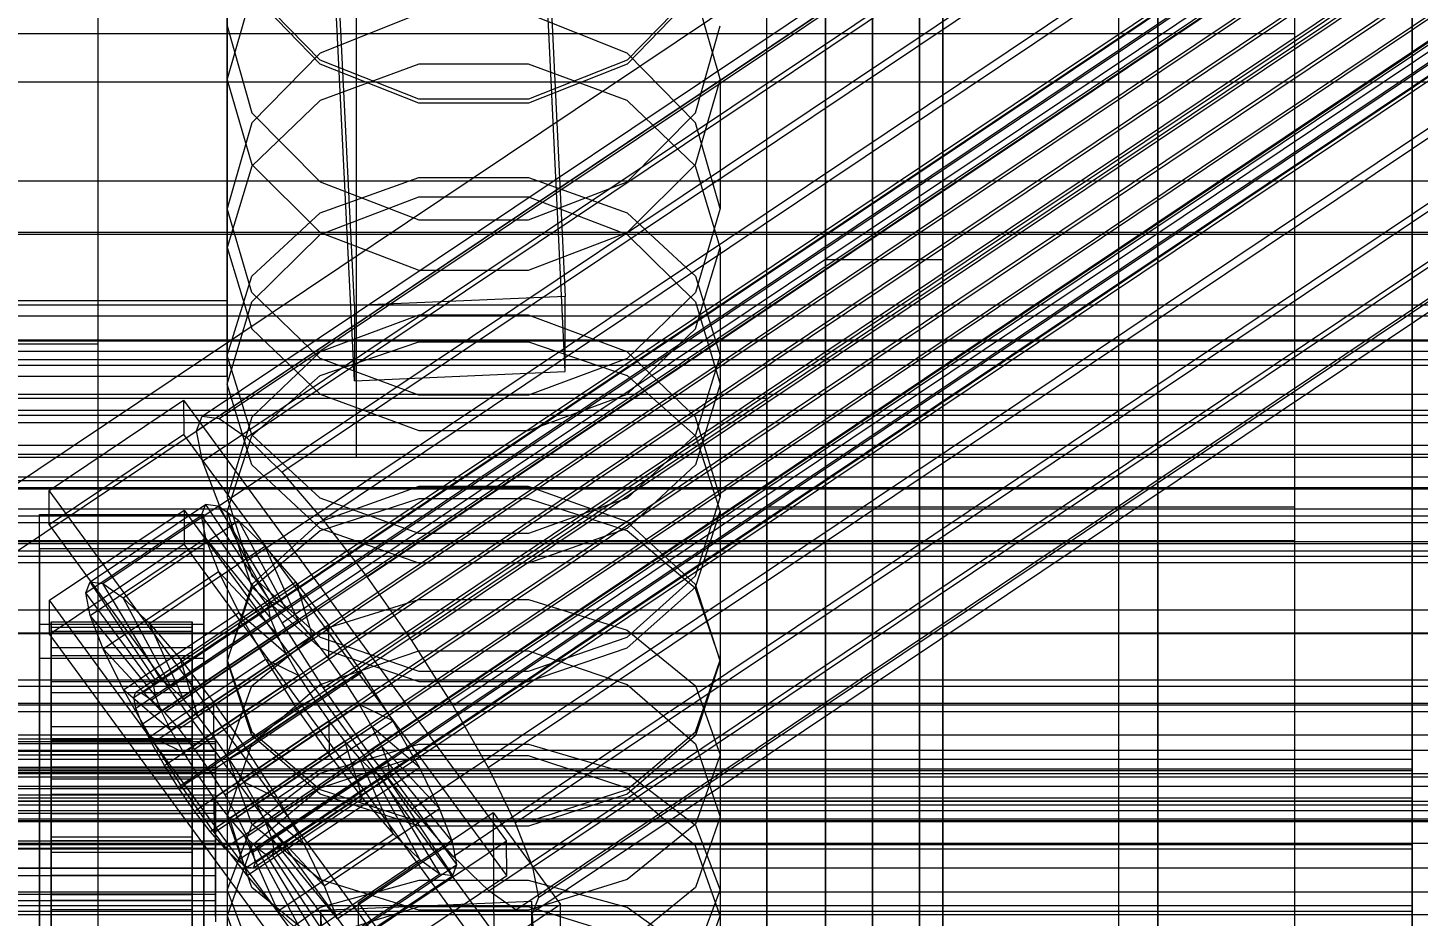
# Model space of a CAD drawing. Header units: millimetres. Extents: x -191664 to 191490, y -197311 to 10263.
# Drawn here: x 132 to 250.5, y -30574.1 to -30498.4 of the extents above; entities that cross this region are included whole.
import ezdxf

# ---------------------------------------------------------------- set-up
doc = ezdxf.new("R2010")
doc.units = ezdxf.units.MM
for name, color, linetype, lineweight in [('COTAS_USUARIO', 1, 'Continuous', 0), ('frontal_briquetadora', 7, 'Continuous', 0), ('frontal_C01', 7, 'Continuous', 0), ('frontal_C02', 7, 'Continuous', 0), ('frontal_C03', 7, 'Continuous', 0), ('frontal_dos-mix', 7, 'Continuous', 0), ('frontal_mezcladora', 7, 'Continuous', 0), ('frontal_secador', 7, 'Continuous', 0), ('frontal_tolva', 7, 'Continuous', 0)]:
    doc.layers.add(name, color=color, linetype=linetype, lineweight=lineweight)
doc.dimstyles.new('PLANTA_100', dxfattribs={"dimtxt": 250, "dimasz": 150, "dimexe": 150, "dimexo": 80, "dimgap": 100, "dimtad": 1, "dimtih": 1, "dimtoh": 1, "dimdec": 1, "dimdsep": 46, "dimcen": 0.09, "dimclrd": 1, "dimclre": 1, "dimclrt": 1, "dimadec": 0, "dimazin": 0, "dimtfac": 1, "dimtdec": 4, "dimtofl": 0, "dimtmove": 0, "dimatfit": 3, "dimfxl": 1, "dimtolj": 1, "dimtzin": 0, "dimarcsym": 0})

# ---------------------------------------------------------------- blocks, each defined once
blk = doc.blocks.new('*D104')
at = {"layer": 'COTAS_USUARIO', "color": 1, "lineweight": -2, "transparency": 16777216}
for p, q in [((1220, -30125), (1220, -29975)), ((100, -30275), (1370, -30275)), ((100, -30730), (1370, -30730)), ((1220, -30880), (1220, -31030))]:
    blk.add_line(p, q, dxfattribs=at)
at = {"layer": 'COTAS_USUARIO', "color": 1, "transparency": 16777216}
for points in [[(1195, -30125), (1245, -30125), (1220, -30275)], [(1195, -30880), (1245, -30880), (1220, -30730)]]:
    blk.add_solid(points, dxfattribs=at)
at = {"layer": 'Defpoints', "color": 0, "transparency": 16777216}
for p in [(20, -30275), (20, -30730), (1220, -30730)]:
    blk.add_point(p, dxfattribs=at)
blk = doc.blocks.new('*D105')
at = {"layer": 'COTAS_USUARIO', "color": 1, "lineweight": -2, "transparency": 16777216}
for p, q in [((1220, -30535), (1220, -30385)), ((100, -30685), (1370, -30685)), ((100, -30730), (1370, -30730)), ((1220, -30880), (1220, -31030))]:
    blk.add_line(p, q, dxfattribs=at)
at = {"layer": 'COTAS_USUARIO', "color": 1, "transparency": 16777216}
for points in [[(1195, -30535), (1245, -30535), (1220, -30685)], [(1195, -30880), (1245, -30880), (1220, -30730)]]:
    blk.add_solid(points, dxfattribs=at)
at = {"layer": 'Defpoints', "color": 0, "transparency": 16777216}
for p in [(20, -30685), (20, -30730), (1220, -30730)]:
    blk.add_point(p, dxfattribs=at)
blk = doc.blocks.new('*D112')
at = {"layer": 'COTAS_USUARIO', "color": 1, "lineweight": -2, "transparency": 16777216}
for p, q in [((1220, -30517.25), (1220, -30367.25)), ((100, -30667.25), (1370, -30667.25)), ((100, -30730), (1370, -30730)), ((1220, -30880), (1220, -31030))]:
    blk.add_line(p, q, dxfattribs=at)
at = {"layer": 'COTAS_USUARIO', "color": 1, "transparency": 16777216}
for points in [[(1195, -30517.25), (1245, -30517.25), (1220, -30667.25)], [(1195, -30880), (1245, -30880), (1220, -30730)]]:
    blk.add_solid(points, dxfattribs=at)
at = {"layer": 'Defpoints', "color": 0, "transparency": 16777216}
for p in [(20, -30667.25), (20, -30730), (1220, -30730)]:
    blk.add_point(p, dxfattribs=at)
blk = doc.blocks.new('*D113')
at = {"layer": 'COTAS_USUARIO', "color": 1, "lineweight": -2, "transparency": 16777216}
for p, q in [((1220, -30517.25), (1220, -30367.25)), ((100, -30667.25), (1370, -30667.25)), ((100, -30730), (1370, -30730)), ((1220, -30880), (1220, -31030))]:
    blk.add_line(p, q, dxfattribs=at)
at = {"layer": 'COTAS_USUARIO', "color": 1, "transparency": 16777216}
for points in [[(1195, -30517.25), (1245, -30517.25), (1220, -30667.25)], [(1195, -30880), (1245, -30880), (1220, -30730)]]:
    blk.add_solid(points, dxfattribs=at)
at = {"layer": 'Defpoints', "color": 0, "transparency": 16777216}
for p in [(20, -30667.25), (20, -30730), (1220, -30730)]:
    blk.add_point(p, dxfattribs=at)
blk = doc.blocks.new('*D119')
at = {"layer": 'COTAS_USUARIO', "color": 1, "lineweight": -2, "transparency": 16777216}
for p, q in [((1200, -29840), (1200, -29690)), ((80, -29990), (1350, -29990)), ((80, -30270), (1350, -30270)), ((1200, -30420), (1200, -30570))]:
    blk.add_line(p, q, dxfattribs=at)
at = {"layer": 'COTAS_USUARIO', "color": 1, "transparency": 16777216}
for points in [[(1175, -29840), (1225, -29840), (1200, -29990)], [(1175, -30420), (1225, -30420), (1200, -30270)]]:
    blk.add_solid(points, dxfattribs=at)
at = {"layer": 'Defpoints', "color": 0, "transparency": 16777216}
for p in [(0, -29990), (0, -30270), (1200, -30270)]:
    blk.add_point(p, dxfattribs=at)
blk = doc.blocks.new('*D120')
at = {"layer": 'COTAS_USUARIO', "color": 1, "lineweight": -2, "transparency": 16777216}
for p, q in [((1200, -30120), (1200, -29970)), ((80, -30270), (1350, -30270)), ((80, -30550), (1350, -30550)), ((1200, -30700), (1200, -30850))]:
    blk.add_line(p, q, dxfattribs=at)
at = {"layer": 'COTAS_USUARIO', "color": 1, "transparency": 16777216}
for points in [[(1175, -30120), (1225, -30120), (1200, -30270)], [(1175, -30700), (1225, -30700), (1200, -30550)]]:
    blk.add_solid(points, dxfattribs=at)
at = {"layer": 'Defpoints', "color": 0, "transparency": 16777216}
for p in [(0, -30270), (0, -30550), (1200, -30550)]:
    blk.add_point(p, dxfattribs=at)

msp = doc.modelspace()

# ---------------------------------------------------------------- linework, layer by layer
at = {"layer": 'frontal_briquetadora', "color": 9, "true_color": 0xb9c3c2}
for p, q in [((210, -30680), (210, -29820)), ((210, -30680), (210, -30260)), ((210, -30680), (210, -30305)), ((210, -30471), (210, -30680)), ((200, -30498.8), (200, -30481.43)), ((200, -30481.96), (200, -30498.57)), ((200, -30482.49), (200, -30499.08)), ((200, -30499.59), (200, -30483.01)), ((200, -30485.85), (200, -30502.88)), ((200, -30489.99), (200, -30507.21)), ((200, -30510.98), (200, -30493.61)), ((149, -30502.83), (151.08, -30495.6)), ((156.91, -30501.17), (151.08, -30495.16)), ((156.91, -30501.49), (151.08, -30495.48)), ((188.92, -30495.16), (183.09, -30501.17)), ((188.92, -30495.48), (183.09, -30501.49)), ((188.92, -30495.6), (191, -30502.83)), ((210, -30496), (210, -30680)), ((149, -30498.23), (151.08, -30505.66)), ((165.33, -30497.22), (156.91, -30500.55)), ((183.09, -30500.55), (174.67, -30497.22)), ((188.92, -30505.66), (191, -30498.23)), ((200, -30498.03), (200, -30515.06)), ((200, -30498.57), (200, -30514.61)), ((200, -30513.86), (200, -30498.8)), ((200, -30499.08), (200, -30515.1)), ((156.91, -30500.55), (151.08, -30506.49)), ((188.92, -30506.49), (183.09, -30500.55)), ((200, -30515.59), (200, -30499.59)), ((165.33, -30504.47), (156.91, -30501.17)), ((165.33, -30504.82), (156.91, -30501.49)), ((165.33, -30501.51), (156.91, -30504.6)), ((174.67, -30501.51), (165.33, -30501.51)), ((183.09, -30501.17), (174.67, -30504.47)), ((183.09, -30501.49), (174.67, -30504.82)), ((183.09, -30504.6), (174.67, -30501.51)), ((149, -30502.83), (149, -30513.79)), ((149, -30502.83), (151.08, -30510.06)), ((188.92, -30510.06), (191, -30502.83)), ((191, -30502.83), (191, -30513.79)), ((200, -30502.88), (200, -30516.98)), ((156.91, -30504.6), (151.08, -30510.18)), ((174.67, -30504.47), (165.33, -30504.47)), ((174.67, -30504.82), (165.33, -30504.82)), ((188.92, -30510.18), (183.09, -30504.6)), ((151.08, -30506.49), (149, -30513.79)), ((151.08, -30505.66), (156.91, -30511.53)), ((183.09, -30511.53), (188.92, -30505.66)), ((191, -30513.79), (188.92, -30506.49)), ((200, -30507.21), (200, -30521.81)), ((151.08, -30510.18), (149, -30517.12)), ((151.08, -30510.06), (156.91, -30515.85)), ((183.09, -30515.85), (188.92, -30510.06)), ((191, -30517.12), (188.92, -30510.18)), ((156.91, -30514.17), (165.33, -30511.16)), ((165.33, -30511.16), (174.67, -30511.16)), ((174.67, -30511.16), (183.09, -30514.17)), ((200, -30526.04), (200, -30510.98)), ((156.91, -30511.53), (165.33, -30514.76)), ((174.67, -30514.76), (183.09, -30511.53)), ((156.91, -30516.03), (165.33, -30512.81)), ((165.33, -30512.81), (174.67, -30512.81)), ((174.67, -30512.81), (183.09, -30516.03)), ((151.08, -30520.95), (149, -30513.79)), ((151.08, -30519.58), (156.91, -30514.17)), ((165.33, -30514.76), (174.67, -30514.76)), ((183.09, -30514.17), (188.92, -30519.58)), ((191, -30513.79), (188.92, -30520.95)), ((200, -30524.32), (200, -30513.86)), ((200, -30514.61), (200, -30530.03)), ((151.08, -30521.75), (156.91, -30516.03)), ((156.91, -30515.85), (165.33, -30519.07)), ((174.67, -30519.07), (183.09, -30515.85)), ((183.09, -30516.03), (188.92, -30521.75)), ((200, -30515.06), (200, -30529.17)), ((200, -30515.1), (200, -30530.5)), ((200, -30530.97), (200, -30515.59)), ((149, -30517.12), (149, -30528.77)), ((149, -30517.12), (151.08, -30524.07)), ((188.92, -30524.07), (191, -30517.12)), ((191, -30517.12), (191, -30528.77)), ((200, -30516.98), (200, -30526.01)), ((149, -30526.33), (151.08, -30519.58)), ((165.33, -30519.07), (174.67, -30519.07)), ((188.92, -30519.58), (191, -30526.33)), ((149, -30528.77), (151.08, -30521.75)), ((156.91, -30526.6), (151.08, -30520.95)), ((188.92, -30520.95), (183.09, -30526.6)), ((188.92, -30521.75), (191, -30528.77)), ((200, -30521.81), (200, -30531.57)), ((165.33, -30522.89), (156.91, -30526.02)), ((174.67, -30522.89), (165.33, -30522.89)), ((183.09, -30526.02), (174.67, -30522.89)), ((151.08, -30524.07), (156.91, -30529.64)), ((183.09, -30529.64), (188.92, -30524.07)), ((200, -30528.59), (200, -30524.32)), ((156.91, -30528.03), (165.33, -30525.16)), ((165.33, -30525.16), (174.67, -30525.16)), ((174.67, -30525.16), (183.09, -30528.03)), ((149, -30526.33), (149, -30538.42)), ((151.08, -30533.08), (149, -30526.33)), ((156.91, -30526.02), (151.08, -30531.6)), ((165.33, -30529.7), (156.91, -30526.6)), ((183.09, -30526.6), (174.67, -30529.7)), ((188.92, -30531.6), (183.09, -30526.02)), ((191, -30526.33), (188.92, -30533.08)), ((191, -30526.33), (191, -30538.42)), ((200, -30526.01), (200, -30528.59)), ((200, -30536.5), (200, -30526.04)), ((151.08, -30535.65), (149, -30528.77)), ((151.08, -30533.19), (156.91, -30528.03)), ((183.09, -30528.03), (188.92, -30533.19)), ((191, -30528.77), (188.92, -30535.65)), ((195, -30530), (-195, -30530)), ((156.91, -30529.64), (165.33, -30532.73)), ((174.67, -30529.7), (165.33, -30529.7)), ((174.67, -30532.73), (183.09, -30529.64)), ((195, -30580), (195, -30530)), ((195, -30530), (195, -30537)), ((200, -30529.17), (200, -30538.19)), ((200, -30530.03), (200, -30544.8)), ((200, -30530.5), (200, -30545.25)), ((200, -30545.7), (200, -30530.97)), ((151.08, -30531.6), (149, -30538.42)), ((191, -30538.42), (188.92, -30531.6)), ((200, -30531.57), (200, -30534.99)), ((149, -30539.63), (151.08, -30533.19)), ((156.91, -30538.5), (151.08, -30533.08)), ((165.33, -30532.73), (174.67, -30532.73)), ((188.92, -30533.08), (183.09, -30538.5)), ((188.92, -30533.19), (191, -30539.63)), ((156.91, -30541.07), (151.08, -30535.65)), ((188.92, -30535.65), (183.09, -30541.07)), ((195, -30537), (-195, -30537)), ((195, -30537), (195, -30587)), ((200, -30540.77), (200, -30536.5)), ((149, -30538.42), (151.08, -30545.1)), ((165.33, -30537.51), (156.91, -30540.51)), ((165.33, -30541.5), (156.91, -30538.5)), ((165.33, -30538.55), (156.91, -30541.27)), ((174.67, -30537.51), (165.33, -30537.51)), ((174.67, -30538.55), (165.33, -30538.55)), ((183.09, -30540.51), (174.67, -30537.51)), ((183.09, -30538.5), (174.67, -30541.5)), ((183.09, -30541.27), (174.67, -30538.55)), ((188.92, -30545.1), (191, -30538.42)), ((200, -30538.19), (200, -30540.77)), ((149, -30539.63), (149, -30552.36)), ((149, -30539.63), (151.08, -30546.08)), ((188.92, -30546.08), (191, -30539.63)), ((191, -30539.63), (191, -30552.36)), ((156.91, -30540.51), (151.08, -30545.84)), ((188.92, -30545.84), (183.09, -30540.51)), ((156.91, -30541.27), (151.08, -30546.18)), ((165.33, -30544.03), (156.91, -30541.07)), ((174.67, -30541.5), (165.33, -30541.5)), ((183.09, -30541.07), (174.67, -30544.03)), ((188.92, -30546.18), (183.09, -30541.27)), ((174.67, -30544.03), (165.33, -30544.03)), ((151.08, -30545.1), (156.91, -30550.35)), ((183.09, -30550.35), (188.92, -30545.1)), ((200, -30544.8), (200, -30558.87)), ((200, -30545.25), (200, -30559.3)), ((200, -30559.73), (200, -30545.7)), ((151.08, -30545.84), (149, -30552.36)), ((151.08, -30546.18), (149, -30552.3)), ((151.08, -30546.08), (156.91, -30551.24)), ((183.09, -30551.24), (188.92, -30546.08)), ((191, -30552.36), (188.92, -30545.84)), ((191, -30552.3), (188.92, -30546.18)), ((156.91, -30549.75), (165.33, -30547.13)), ((165.33, -30547.13), (174.67, -30547.13)), ((174.67, -30547.13), (183.09, -30549.75)), ((151.08, -30554.48), (156.91, -30549.75)), ((156.91, -30550.35), (165.33, -30553.23)), ((174.67, -30553.23), (183.09, -30550.35)), ((183.09, -30549.75), (188.92, -30554.48)), ((156.91, -30551.24), (165.33, -30554.11)), ((156.91, -30554.36), (165.33, -30551.49)), ((165.33, -30551.49), (174.67, -30551.49)), ((174.67, -30554.11), (183.09, -30551.24)), ((174.67, -30551.49), (183.09, -30554.36)), ((149, -30552.3), (149, -30565.64)), ((149, -30552.3), (151.08, -30558.42)), ((151.08, -30558.73), (149, -30552.36)), ((188.92, -30558.42), (191, -30552.3)), ((191, -30552.36), (188.92, -30558.73)), ((191, -30552.3), (191, -30565.64)), ((165.33, -30553.23), (174.67, -30553.23)), ((149, -30560.38), (151.08, -30554.48)), ((151.08, -30559.44), (156.91, -30554.36)), ((165.33, -30554.11), (174.67, -30554.11)), ((183.09, -30554.36), (188.92, -30559.44)), ((188.92, -30554.48), (191, -30560.38)), ((151.08, -30558.42), (156.91, -30563.33)), ((156.91, -30563.73), (151.08, -30558.73)), ((183.09, -30563.33), (188.92, -30558.42)), ((188.92, -30558.73), (183.09, -30563.73)), ((149, -30565.64), (151.08, -30559.44)), ((156.91, -30561.92), (165.33, -30559.45)), ((165.33, -30559.45), (174.67, -30559.45)), ((174.67, -30559.45), (183.09, -30561.92)), ((188.92, -30559.44), (191, -30565.64)), ((200, -30558.87), (200, -30572.22)), ((200, -30559.3), (200, -30572.62)), ((200, -30573.03), (200, -30559.73)), ((149, -30560.38), (149, -30574.1)), ((151.08, -30566.27), (149, -30560.38)), ((165.33, -30560.45), (156.91, -30563.22)), ((174.67, -30560.45), (165.33, -30560.45)), ((183.09, -30563.22), (174.67, -30560.45)), ((191, -30560.38), (188.92, -30566.27)), ((191, -30560.38), (191, -30574.1)), ((151.08, -30566.37), (156.91, -30561.92)), ((183.09, -30561.92), (188.92, -30566.37)), ((156.91, -30563.22), (151.08, -30568.13)), ((156.91, -30563.33), (165.33, -30566.05)), ((174.67, -30566.05), (183.09, -30563.33)), ((188.92, -30568.13), (183.09, -30563.22)), ((165.33, -30566.46), (156.91, -30563.73)), ((183.09, -30563.73), (174.67, -30566.46)), ((151.08, -30571.68), (149, -30565.64)), ((191, -30565.64), (188.92, -30571.68)), ((149, -30571.91), (151.08, -30566.37)), ((156.91, -30571), (151.08, -30566.27)), ((165.33, -30566.05), (174.67, -30566.05)), ((174.67, -30566.46), (165.33, -30566.46)), ((188.92, -30566.27), (183.09, -30571)), ((188.92, -30566.37), (191, -30571.91)), ((151.08, -30568.13), (149, -30574.1)), ((191, -30574.1), (188.92, -30568.13)), ((156.91, -30576.41), (151.08, -30571.68)), ((165.33, -30573.62), (156.91, -30571)), ((165.33, -30571.08), (156.91, -30573.39)), ((174.67, -30571.08), (165.33, -30571.08)), ((183.09, -30571), (174.67, -30573.62)), ((183.09, -30573.39), (174.67, -30571.08)), ((188.92, -30571.68), (183.09, -30576.41)), ((149, -30571.91), (149, -30586.19)), ((149, -30571.91), (151.08, -30577.46)), ((188.92, -30577.46), (191, -30571.91)), ((191, -30571.91), (191, -30586.19)), ((200, -30572.22), (200, -30584.8)), ((200, -30572.62), (200, -30585.18)), ((149, -30574.1), (151.08, -30579.92)), ((156.91, -30573.39), (151.08, -30577.55)), ((165.33, -30573.31), (156.91, -30575.93)), ((174.67, -30573.31), (165.33, -30573.31)), ((174.67, -30573.62), (165.33, -30573.62)), ((183.09, -30575.93), (174.67, -30573.31)), ((188.92, -30577.55), (183.09, -30573.39)), ((188.92, -30579.92), (191, -30574.1)), ((200, -30585.56), (200, -30573.03))]:
    msp.add_line(p, q, dxfattribs=at)
at = {"layer": 'frontal_briquetadora', "color": 8, "true_color": 0x728089}
for p, q in [((200, -30698), (200, -30454.15)), ((204, -30454.15), (204, -30698)), ((204, -30719.29), (204, -30492.29))]:
    msp.add_line(p, q, dxfattribs=at)
at = {"layer": 'frontal_briquetadora', "color": 254, "true_color": 0xd5dbd6}
for p, q in [((200, -30722), (200, -30478.15)), ((200, -30483.29), (200, -30727.14))]:
    msp.add_line(p, q, dxfattribs=at)
at = {"layer": 'frontal_briquetadora', "color": 250, "true_color": 0x30373b}
for p, q in [((200, -30715.65), (200, -30483.29)), ((200, -30489.72), (200, -30722.08))]:
    msp.add_line(p, q, dxfattribs=at)
at = {"layer": 'frontal_briquetadora', "color": 8, "true_color": 0x6d7b83}
for p, q in [((200, -30518.15), (200, -30488.15)), ((208, -30518.15), (208, -30488.15)), ((210, -30518.15), (210, -30488.15)), ((200, -30518.15), (208, -30518.15)), ((208, -30518.15), (210, -30518.15))]:
    msp.add_line(p, q, dxfattribs=at)
at = {"layer": 'frontal_briquetadora', "color": 252, "true_color": 0x77858c}
for p, q in [((200, -30716.72), (200, -30489.72)), ((200, -30492.29), (200, -30719.29))]:
    msp.add_line(p, q, dxfattribs=at)
at = {"layer": 'frontal_briquetadora', "color": 8, "true_color": 0x64747c}
for p, q in [((200, -30492.29), (200, -30713.16)), ((208, -30713.16), (208, -30492.29)), ((200, -30718.3), (200, -30497.43)), ((208, -30497.43), (208, -30718.3))]:
    msp.add_line(p, q, dxfattribs=at)
at = {"layer": 'frontal_C01', "color": 251, "true_color": 0x586d65}
for p, q in [((250, -31735.76), (250, -28680.37)), ((250, -28685.1), (250, -31740.5))]:
    msp.add_line(p, q, dxfattribs=at)
at = {"layer": 'frontal_C01', "color": 139, "true_color": 0x345e4e}
for p, q in [((228.3, -30675.19), (228.3, -30363.01)), ((228.3, -30368.7), (228.3, -30680.88))]:
    msp.add_line(p, q, dxfattribs=at)
at = {"layer": 'frontal_C01', "color": 139, "true_color": 0x354b57}
for p, q in [((174.94, -30462.47), (177.81, -30521.29)), ((159.83, -30522.08), (156.96, -30463.26)), ((159.83, -30528.48), (156.96, -30469.66)), ((177.81, -30527.7), (174.94, -30468.88)), ((149, -30476.59), (149, -30521.68)), ((149, -30528.09), (149, -30482.99)), ((-425, -30515.81), (425, -30515.81)), ((149, -30521.68), (131, -30521.68)), ((149, -30528.09), (149, -30521.68)), ((177.81, -30521.29), (159.83, -30522.08)), ((177.81, -30527.7), (177.81, -30521.29)), ((159.83, -30522.08), (159.83, -30528.48)), ((425, -30527.17), (-425, -30527.17)), ((159.83, -30528.48), (177.81, -30527.7)), ((131, -30528.09), (149, -30528.09)), ((425, -30532.07), (-425, -30532.07)), ((-425, -30543.44), (425, -30543.44)), ((-450, -30566.05), (450, -30566.05))]:
    msp.add_line(p, q, dxfattribs=at)
at = {"layer": 'frontal_C02', "color": 251, "true_color": 0x586d65}
for p, q in [((250, -31767.54), (250, -28976.99)), ((250, -28981.77), (250, -31772.31))]:
    msp.add_line(p, q, dxfattribs=at)
at = {"layer": 'frontal_C02', "color": 252, "true_color": 0x83939a}
for p, q in [((146.87, -30531.51), (331.18, -30408.03)), ((148.32, -30531.71), (332.63, -30408.22)), ((146.38, -30532.75), (330.69, -30409.27)), ((150.63, -30533.33), (334.94, -30409.85)), ((146.89, -30535.35), (331.2, -30411.87)), ((153.64, -30536.27), (337.95, -30412.79)), ((148.35, -30539.13), (332.66, -30415.65)), ((157.15, -30540.33), (341.46, -30416.84)), ((150.67, -30543.83), (334.98, -30420.35)), ((345.23, -30421.74), (160.92, -30545.22)), ((153.69, -30549.13), (338, -30425.65)), ((164.69, -30550.63), (349, -30427.14)), ((157.21, -30554.67), (341.52, -30431.19)), ((168.21, -30556.17), (352.52, -30432.68)), ((160.98, -30560.07), (345.29, -30436.59)), ((171.23, -30561.46), (355.54, -30437.98)), ((164.75, -30564.97), (349.06, -30441.48)), ((173.55, -30566.16), (357.86, -30442.68)), ((168.26, -30569.02), (352.57, -30445.54)), ((175.02, -30569.94), (359.33, -30446.46)), ((171.28, -30571.96), (355.58, -30448.48)), ((175.52, -30572.54), (359.83, -30449.06)), ((173.58, -30573.59), (357.89, -30450.1)), ((175.03, -30573.78), (359.34, -30450.3)), ((146.38, -30532.75), (146.87, -30531.51)), ((146.87, -30531.51), (148.32, -30531.71)), ((148.32, -30531.71), (150.63, -30533.33)), ((146.89, -30535.35), (146.38, -30532.75)), ((150.63, -30533.33), (153.64, -30536.27)), ((148.35, -30539.13), (146.89, -30535.35)), ((153.64, -30536.27), (157.15, -30540.33)), ((150.67, -30543.83), (148.35, -30539.13)), ((157.15, -30540.33), (160.92, -30545.22)), ((153.69, -30549.13), (150.67, -30543.83)), ((160.92, -30545.22), (164.69, -30550.63)), ((157.21, -30554.67), (153.69, -30549.13)), ((164.69, -30550.63), (168.21, -30556.17)), ((160.98, -30560.07), (157.21, -30554.67)), ((168.21, -30556.17), (171.23, -30561.46)), ((164.75, -30564.97), (160.98, -30560.07)), ((171.23, -30561.46), (173.55, -30566.16)), ((168.26, -30569.02), (164.75, -30564.97)), ((173.55, -30566.16), (175.02, -30569.94)), ((171.28, -30571.96), (168.26, -30569.02)), ((175.02, -30569.94), (175.52, -30572.54)), ((173.58, -30573.59), (171.28, -30571.96)), ((175.52, -30572.54), (175.03, -30573.78)), ((175.03, -30573.78), (173.58, -30573.59))]:
    msp.add_line(p, q, dxfattribs=at)
at = {"layer": 'frontal_C02', "color": 9, "true_color": 0xbac6cb}
for p, q in [((141.22, -30555.04), (355.02, -30411.8)), ((141.04, -30555.48), (354.84, -30412.24)), ((141.73, -30555.11), (355.53, -30411.87)), ((142.55, -30555.68), (356.35, -30412.44)), ((141.22, -30556.4), (355.02, -30413.16)), ((143.62, -30556.72), (357.42, -30413.48)), ((141.74, -30557.74), (355.54, -30414.5)), ((144.86, -30558.16), (358.66, -30414.92)), ((142.56, -30559.4), (356.36, -30416.16)), ((360, -30416.65), (146.2, -30559.9)), ((143.64, -30561.28), (357.43, -30418.04)), ((147.53, -30561.81), (361.33, -30418.57)), ((144.88, -30563.24), (358.68, -30420)), ((148.78, -30563.77), (362.58, -30420.53)), ((146.22, -30565.16), (360.02, -30421.92)), ((149.85, -30565.65), (363.65, -30422.41)), ((147.55, -30566.89), (361.35, -30423.65)), ((150.67, -30567.32), (364.47, -30424.07)), ((148.8, -30568.33), (362.6, -30425.09)), ((151.19, -30568.65), (364.99, -30425.41)), ((149.86, -30569.37), (363.66, -30426.13)), ((150.68, -30569.95), (364.48, -30426.7)), ((151.2, -30570.02), (364.99, -30426.77)), ((151.37, -30569.58), (365.17, -30426.33)), ((141.04, -30555.48), (141.22, -30555.04)), ((141.22, -30555.04), (141.73, -30555.11)), ((141.73, -30555.11), (142.55, -30555.68)), ((141.22, -30556.4), (141.04, -30555.48)), ((141.74, -30557.74), (141.22, -30556.4)), ((142.55, -30555.68), (143.62, -30556.72)), ((143.62, -30556.72), (144.86, -30558.16)), ((142.56, -30559.4), (141.74, -30557.74)), ((144.86, -30558.16), (146.2, -30559.9)), ((-148, -30559.01), (148, -30559.01)), ((-148, -30559.24), (148, -30559.24)), ((-148, -30559.4), (148, -30559.4)), ((143.64, -30561.28), (142.56, -30559.4)), ((146.2, -30559.9), (147.53, -30561.81)), ((148, -30559.24), (148, -30559.01)), ((148, -30559.01), (148, -30559.4)), ((148, -30560.06), (148, -30559.24)), ((148, -30559.4), (148, -30560.37)), ((-148, -30560.06), (148, -30560.06)), ((-148, -30560.37), (148, -30560.37)), ((148, -30561.43), (148, -30560.06)), ((148, -30560.37), (148, -30561.87)), ((-148, -30561.43), (148, -30561.43)), ((-148, -30561.87), (148, -30561.87)), ((144.88, -30563.24), (143.64, -30561.28)), ((147.53, -30561.81), (148.78, -30563.77)), ((148, -30563.24), (148, -30561.43)), ((148, -30561.87), (148, -30563.78)), ((-148, -30563.24), (148, -30563.24)), ((146.22, -30565.16), (144.88, -30563.24)), ((148, -30565.38), (148, -30563.24)), ((-148, -30563.78), (148, -30563.78)), ((148, -30563.78), (148, -30565.98)), ((148.78, -30563.77), (149.85, -30565.65)), ((148, -30565.38), (-148, -30565.38)), ((147.55, -30566.89), (146.22, -30565.16)), ((148, -30567.69), (148, -30565.38)), ((149.85, -30565.65), (150.67, -30567.32)), ((-148, -30565.98), (148, -30565.98)), ((148.8, -30568.33), (147.55, -30566.89)), ((148, -30565.98), (148, -30568.32)), ((-148, -30567.69), (148, -30567.69)), ((148, -30570.03), (148, -30567.69)), ((150.67, -30567.32), (151.19, -30568.65)), ((-148, -30568.32), (148, -30568.32)), ((148, -30568.32), (148, -30570.64)), ((149.86, -30569.37), (148.8, -30568.33)), ((150.68, -30569.95), (149.86, -30569.37)), ((151.19, -30568.65), (151.37, -30569.58)), ((-148, -30570.03), (148, -30570.03)), ((148, -30572.23), (148, -30570.03)), ((151.2, -30570.02), (150.68, -30569.95)), ((151.37, -30569.58), (151.2, -30570.02)), ((-148, -30570.64), (148, -30570.64)), ((148, -30570.64), (148, -30572.78)), ((-148, -30572.23), (148, -30572.23)), ((-148, -30572.78), (148, -30572.78)), ((148, -30574.15), (148, -30572.23)), ((148, -30572.78), (148, -30574.59))]:
    msp.add_line(p, q, dxfattribs=at)
at = {"layer": 'frontal_C02', "color": 139, "true_color": 0x345e4e}
for p, q in [((228.3, -30472.12), (130, -30537.97)), ((228.3, -30756.94), (228.3, -30472.12)), ((130, -30543.72), (228.3, -30477.86)), ((228.3, -30477.86), (228.3, -30762.68))]:
    msp.add_line(p, q, dxfattribs=at)
at = {"layer": 'frontal_C02', "color": 139, "true_color": 0x354b57}
for p, q in [((133.81, -30537.83), (145.28, -30530.14)), ((145.28, -30530.14), (145.29, -30533.07)), ((145.28, -30530.14), (172.81, -30567.74)), ((145.29, -30533.07), (133.82, -30540.75)), ((172.82, -30570.66), (145.29, -30533.07)), ((133.82, -30540.75), (133.81, -30537.83)), ((161.34, -30575.42), (133.81, -30537.83)), ((133.85, -30547.18), (145.32, -30539.5)), ((145.32, -30539.5), (145.33, -30542.42)), ((145.32, -30539.5), (172.85, -30577.09)), ((133, -30542.8), (133, -30539.87)), ((133, -30539.87), (147, -30539.87)), ((133, -30585.78), (133, -30539.87)), ((133.82, -30540.75), (161.35, -30578.34)), ((147, -30539.87), (147, -30542.8)), ((147, -30539.87), (147, -30585.78)), ((147, -30542.8), (133, -30542.8)), ((133, -30542.8), (133, -30588.7)), ((145.33, -30542.42), (133.86, -30550.1)), ((172.86, -30580.01), (145.33, -30542.42)), ((147, -30588.7), (147, -30542.8)), ((133.86, -30550.1), (133.85, -30547.18)), ((161.38, -30584.77), (133.85, -30547.18)), ((133, -30552.15), (133, -30549.23)), ((133, -30549.23), (147, -30549.23)), ((133, -30595.13), (133, -30549.23)), ((147, -30549.23), (147, -30552.15)), ((147, -30549.23), (147, -30595.13)), ((133.86, -30550.1), (161.39, -30587.69)), ((147, -30552.15), (133, -30552.15)), ((133, -30552.15), (133, -30598.05)), ((147, -30598.05), (147, -30552.15)), ((160.19, -30572.98), (171.66, -30565.29)), ((171.66, -30565.29), (171.72, -30579.32)), ((171.66, -30565.29), (177.39, -30573.12)), ((172.81, -30567.74), (161.34, -30575.42)), ((172.82, -30570.66), (172.81, -30567.74)), ((161.35, -30578.34), (172.82, -30570.66)), ((156.96, -30573.62), (174.94, -30572.83)), ((160.25, -30587.01), (160.19, -30572.98)), ((165.93, -30580.81), (160.19, -30572.98)), ((174.94, -30572.83), (174.94, -30578.68)), ((174.94, -30572.83), (177.81, -30632.21)), ((156.96, -30579.47), (156.96, -30573.62)), ((159.83, -30633), (156.96, -30573.62)), ((177.39, -30573.12), (165.93, -30580.81)), ((177.45, -30587.15), (177.39, -30573.12))]:
    msp.add_line(p, q, dxfattribs=at)
at = {"layer": 'frontal_C02', "color": 155, "true_color": 0x617580}
for p, q in [((137.31, -30545.62), (147.14, -30539.03)), ((138.4, -30545.77), (148.23, -30539.18)), ((147.14, -30539.03), (146.78, -30539.96)), ((148.23, -30539.18), (147.14, -30539.03)), ((147.14, -30539.03), (152.69, -30547.35)), ((149.95, -30540.39), (148.23, -30539.18)), ((148.23, -30539.18), (153.2, -30547.42)), ((136.95, -30546.55), (146.78, -30539.96)), ((140.12, -30546.98), (149.95, -30540.39)), ((146.78, -30539.96), (152.51, -30547.79)), ((146.78, -30539.96), (147.15, -30541.91)), ((152.21, -30542.59), (149.95, -30540.39)), ((149.95, -30540.39), (154.02, -30548)), ((137.32, -30548.49), (147.15, -30541.91)), ((147.15, -30541.91), (152.69, -30548.72)), ((147.15, -30541.91), (148.25, -30544.73)), ((142.38, -30549.18), (152.21, -30542.59)), ((154.83, -30545.63), (152.21, -30542.59)), ((152.21, -30542.59), (155.08, -30549.04)), ((136.95, -30546.55), (137.31, -30545.62)), ((142.86, -30553.94), (137.31, -30545.62)), ((137.31, -30545.62), (138.4, -30545.77)), ((138.42, -30551.32), (148.25, -30544.73)), ((145, -30552.21), (154.83, -30545.63)), ((148.25, -30544.73), (153.21, -30550.05)), ((148.25, -30544.73), (149.99, -30548.25)), ((157.65, -30549.29), (154.83, -30545.63)), ((154.83, -30545.63), (156.33, -30550.48)), ((142.68, -30554.38), (136.95, -30546.55)), ((137.32, -30548.49), (136.95, -30546.55)), ((143.37, -30554.01), (138.4, -30545.77)), ((138.4, -30545.77), (140.12, -30546.98)), ((144.19, -30554.58), (140.12, -30546.98)), ((140.12, -30546.98), (142.38, -30549.18)), ((152.51, -30547.79), (142.68, -30554.38)), ((152.69, -30547.35), (142.86, -30553.94)), ((153.2, -30547.42), (143.37, -30554.01)), ((154.02, -30548), (144.19, -30554.58)), ((152.51, -30547.79), (152.69, -30547.35)), ((152.69, -30548.72), (152.51, -30547.79)), ((152.69, -30547.35), (153.2, -30547.42)), ((153.2, -30547.42), (154.02, -30548)), ((154.02, -30548), (155.08, -30549.04)), ((134, -30559.01), (134, -30549.02)), ((134, -30549.02), (134, -30549.49)), ((134, -30549.02), (146, -30549.02)), ((134, -30549.84), (134, -30549.02)), ((142.86, -30555.3), (137.32, -30548.49)), ((138.42, -30551.32), (137.32, -30548.49)), ((140.16, -30554.83), (149.99, -30548.25)), ((145.26, -30555.63), (142.38, -30549.18)), ((142.38, -30549.18), (145, -30552.21)), ((152.69, -30548.72), (142.86, -30555.3)), ((155.08, -30549.04), (145.26, -30555.63)), ((146, -30549.49), (146, -30549.02)), ((146, -30549.02), (146, -30559.01)), ((146, -30549.02), (146, -30549.84)), ((157.65, -30549.29), (147.82, -30555.88)), ((149.99, -30548.25), (154.03, -30551.72)), ((149.99, -30548.25), (152.25, -30552.21)), ((153.21, -30550.05), (152.69, -30548.72)), ((155.08, -30549.04), (156.33, -30550.48)), ((157.66, -30552.21), (157.65, -30549.29)), ((160.47, -30553.33), (157.65, -30549.29)), ((134, -30559.24), (134, -30549.49)), ((134, -30549.49), (134, -30551.23)), ((134, -30549.49), (146, -30549.49)), ((134, -30559.4), (134, -30549.84)), ((134, -30549.84), (146, -30549.84)), ((134, -30551.89), (134, -30549.84)), ((153.21, -30550.05), (143.38, -30556.64)), ((146, -30551.23), (146, -30549.49)), ((146, -30549.49), (146, -30559.24)), ((146, -30549.84), (146, -30559.4)), ((146, -30549.84), (146, -30551.89)), ((156.33, -30550.48), (146.5, -30557.06)), ((154.03, -30551.72), (153.21, -30550.05)), ((156.33, -30550.48), (157.66, -30552.21)), ((134, -30560.06), (134, -30551.23)), ((134, -30551.23), (134, -30554.11)), ((134, -30551.23), (146, -30551.23)), ((143.38, -30556.64), (138.42, -30551.32)), ((140.16, -30554.83), (138.42, -30551.32)), ((146, -30554.11), (146, -30551.23)), ((146, -30551.23), (146, -30560.06)), ((134, -30560.37), (134, -30551.89)), ((134, -30551.89), (146, -30551.89)), ((134, -30555.05), (134, -30551.89)), ((142.42, -30558.8), (152.25, -30552.21)), ((154.03, -30551.72), (144.2, -30558.3)), ((146.5, -30557.06), (145, -30552.21)), ((145, -30552.21), (147.82, -30555.88)), ((146, -30551.89), (146, -30560.37)), ((146, -30551.89), (146, -30555.05)), ((147.83, -30558.8), (157.66, -30552.21)), ((152.25, -30552.21), (155.1, -30553.6)), ((152.25, -30552.21), (154.88, -30556.36)), ((155.1, -30553.6), (154.03, -30551.72)), ((157.66, -30552.21), (159, -30554.13)), ((142.86, -30553.94), (142.68, -30554.38)), ((143.37, -30554.01), (142.86, -30553.94)), ((144.19, -30554.58), (143.37, -30554.01)), ((155.1, -30553.6), (145.27, -30560.18)), ((150.64, -30559.92), (160.47, -30553.33)), ((156.35, -30555.56), (155.1, -30553.6)), ((160.47, -30553.33), (159, -30554.13)), ((163.1, -30557.47), (160.47, -30553.33)), ((134, -30561.43), (134, -30554.11)), ((134, -30554.11), (134, -30557.94)), ((134, -30554.11), (146, -30554.11)), ((134, -30561.87), (134, -30555.05)), ((134, -30555.05), (146, -30555.05)), ((134, -30559.08), (134, -30555.05)), ((144.2, -30558.3), (140.16, -30554.83)), ((142.42, -30558.8), (140.16, -30554.83)), ((142.68, -30554.38), (142.86, -30555.3)), ((145.26, -30555.63), (144.19, -30554.58)), ((146, -30557.94), (146, -30554.11)), ((146, -30554.11), (146, -30561.43)), ((146, -30555.05), (146, -30561.87)), ((146, -30555.05), (146, -30559.08)), ((159, -30554.13), (149.17, -30560.71)), ((159, -30554.13), (160.25, -30556.09)), ((142.86, -30555.3), (143.38, -30556.64)), ((145.05, -30562.94), (154.88, -30556.36)), ((146.5, -30557.06), (145.26, -30555.63)), ((156.35, -30555.56), (146.52, -30562.15)), ((147.82, -30555.88), (147.83, -30558.8)), ((147.82, -30555.88), (150.64, -30559.92)), ((160.25, -30556.09), (150.42, -30562.68)), ((154.88, -30556.36), (156.35, -30555.56)), ((154.88, -30556.36), (157.7, -30560.4)), ((157.69, -30557.47), (156.35, -30555.56)), ((163.1, -30557.47), (160.25, -30556.09)), ((160.25, -30556.09), (161.32, -30557.97)), ((143.38, -30556.64), (144.2, -30558.3)), ((147.83, -30558.8), (146.5, -30557.06)), ((157.69, -30557.47), (147.86, -30564.06)), ((153.27, -30564.06), (163.1, -30557.47)), ((157.7, -30560.4), (157.69, -30557.47)), ((159.02, -30559.21), (157.69, -30557.47)), ((165.37, -30561.44), (163.1, -30557.47)), ((134, -30563.24), (134, -30557.94)), ((134, -30557.94), (134, -30562.45)), ((134, -30557.94), (146, -30557.94)), ((144.2, -30558.3), (145.27, -30560.18)), ((146, -30562.45), (146, -30557.94)), ((146, -30557.94), (146, -30563.24)), ((161.32, -30557.97), (151.49, -30564.55)), ((165.37, -30561.44), (161.32, -30557.97)), ((161.32, -30557.97), (162.14, -30559.63)), ((134, -30559.24), (134, -30559.01)), ((146, -30559.01), (134, -30559.01)), ((134, -30559.01), (134, -30559.4)), ((134, -30563.78), (134, -30559.08)), ((134, -30559.08), (146, -30559.08)), ((134, -30563.73), (134, -30559.08)), ((134, -30560.06), (134, -30559.24)), ((146, -30559.24), (134, -30559.24)), ((146, -30559.4), (134, -30559.4)), ((134, -30559.4), (134, -30560.37)), ((145.27, -30560.18), (142.42, -30558.8)), ((145.05, -30562.94), (142.42, -30558.8)), ((146, -30559.01), (146, -30559.24)), ((146, -30559.4), (146, -30559.01)), ((146, -30559.08), (146, -30563.78)), ((146, -30559.08), (146, -30563.73)), ((146, -30559.24), (146, -30560.06)), ((146, -30560.37), (146, -30559.4)), ((149.17, -30560.71), (147.83, -30558.8)), ((149.17, -30560.71), (150.64, -30559.92)), ((159.02, -30559.21), (149.19, -30565.79)), ((150.64, -30559.92), (153.27, -30564.06)), ((162.14, -30559.63), (152.31, -30566.22)), ((160.52, -30564.06), (159.02, -30559.21)), ((160.27, -30560.65), (159.02, -30559.21)), ((167.1, -30564.95), (162.14, -30559.63)), ((162.14, -30559.63), (162.66, -30560.97)), ((134, -30561.43), (134, -30560.06)), ((146, -30560.06), (134, -30560.06)), ((146, -30560.37), (134, -30560.37)), ((134, -30560.37), (134, -30561.87)), ((145.27, -30560.18), (146.52, -30562.15)), ((146, -30560.06), (146, -30561.43)), ((146, -30561.87), (146, -30560.37)), ((147.87, -30566.98), (157.7, -30560.4)), ((150.42, -30562.68), (149.17, -30560.71)), ((160.27, -30560.65), (150.44, -30567.23)), ((162.66, -30560.97), (152.83, -30567.56)), ((157.7, -30560.4), (160.52, -30564.06)), ((163.14, -30567.09), (160.27, -30560.65)), ((161.33, -30561.69), (160.27, -30560.65)), ((168.2, -30567.78), (162.66, -30560.97)), ((162.66, -30560.97), (162.84, -30561.89)), ((134, -30563.24), (134, -30561.43)), ((146, -30561.43), (134, -30561.43)), ((146, -30561.87), (134, -30561.87)), ((134, -30561.87), (134, -30563.78)), ((146.52, -30562.15), (145.05, -30562.94)), ((146, -30561.43), (146, -30563.24)), ((146, -30563.78), (146, -30561.87)), ((146.52, -30562.15), (147.86, -30564.06)), ((161.33, -30561.69), (151.5, -30568.27)), ((162.15, -30562.26), (152.32, -30568.85)), ((162.66, -30562.33), (152.83, -30568.92)), ((162.84, -30561.89), (153.01, -30568.48)), ((155.54, -30568.02), (165.37, -30561.44)), ((165.4, -30569.29), (161.33, -30561.69)), ((162.15, -30562.26), (161.33, -30561.69)), ((167.12, -30570.51), (162.15, -30562.26)), ((162.66, -30562.33), (162.15, -30562.26)), ((162.84, -30561.89), (162.66, -30562.33)), ((168.21, -30570.65), (162.66, -30562.33)), ((168.57, -30569.72), (162.84, -30561.89)), ((167.1, -30564.95), (165.37, -30561.44)), ((134, -30562.45), (134, -30565.38)), ((146, -30562.45), (134, -30562.45)), ((134, -30562.45), (134, -30567.35)), ((134, -30565.38), (134, -30563.24)), ((146, -30563.24), (134, -30563.24)), ((147.87, -30566.98), (145.05, -30562.94)), ((146, -30565.38), (146, -30562.45)), ((146, -30567.35), (146, -30562.45)), ((146, -30563.24), (146, -30565.38)), ((151.49, -30564.55), (150.42, -30562.68)), ((150.42, -30562.68), (153.27, -30564.06)), ((134, -30565.98), (134, -30563.73)), ((134, -30563.73), (146, -30563.73)), ((134, -30568.67), (134, -30563.73)), ((146, -30563.78), (134, -30563.78)), ((134, -30563.78), (134, -30565.98)), ((146, -30563.73), (146, -30565.98)), ((146, -30563.73), (146, -30568.67)), ((146, -30565.98), (146, -30563.78)), ((147.86, -30564.06), (147.87, -30566.98)), ((147.86, -30564.06), (149.19, -30565.79)), ((150.69, -30570.64), (160.52, -30564.06)), ((152.31, -30566.22), (151.49, -30564.55)), ((151.49, -30564.55), (155.54, -30568.02)), ((153.27, -30564.06), (155.54, -30568.02)), ((160.52, -30564.06), (163.14, -30567.09)), ((134, -30565.38), (146, -30565.38)), ((134, -30567.69), (134, -30565.38)), ((146, -30565.38), (146, -30567.69)), ((149.19, -30565.79), (150.69, -30570.64)), ((149.19, -30565.79), (150.44, -30567.23)), ((157.27, -30571.54), (167.1, -30564.95)), ((168.2, -30567.78), (167.1, -30564.95)), ((146, -30565.98), (134, -30565.98)), ((134, -30565.98), (134, -30568.32)), ((146, -30568.32), (146, -30565.98)), ((150.69, -30570.64), (147.87, -30566.98)), ((152.83, -30567.56), (152.31, -30566.22)), ((152.31, -30566.22), (157.27, -30571.54)), ((134, -30567.69), (134, -30567.35)), ((134, -30567.35), (134, -30572.28)), ((134, -30567.35), (146, -30567.35)), ((134, -30570.03), (134, -30567.69)), ((146, -30567.69), (134, -30567.69)), ((146, -30572.28), (146, -30567.35)), ((146, -30567.35), (146, -30567.69)), ((146, -30567.69), (146, -30570.03)), ((150.44, -30567.23), (153.31, -30573.68)), ((150.44, -30567.23), (151.5, -30568.27)), ((153.01, -30568.48), (152.83, -30567.56)), ((152.83, -30567.56), (158.37, -30574.36)), ((153.31, -30573.68), (163.14, -30567.09)), ((155.54, -30568.02), (157.27, -30571.54)), ((158.37, -30574.36), (168.2, -30567.78)), ((163.14, -30567.09), (165.4, -30569.29)), ((168.57, -30569.72), (168.2, -30567.78)), ((134, -30568.32), (134, -30568.67)), ((146, -30568.32), (134, -30568.32)), ((134, -30568.32), (134, -30570.64)), ((134, -30568.67), (146, -30568.67)), ((134, -30573.56), (134, -30568.67)), ((146, -30568.67), (146, -30568.32)), ((146, -30570.64), (146, -30568.32)), ((146, -30568.67), (146, -30573.56)), ((151.5, -30568.27), (155.57, -30575.88)), ((151.5, -30568.27), (152.32, -30568.85)), ((152.32, -30568.85), (157.29, -30577.09)), ((152.32, -30568.85), (152.83, -30568.92)), ((152.83, -30568.92), (153.01, -30568.48)), ((152.83, -30568.92), (158.38, -30577.24)), ((153.01, -30568.48), (158.74, -30576.31)), ((155.57, -30575.88), (165.4, -30569.29)), ((165.4, -30569.29), (167.12, -30570.51)), ((134, -30572.23), (134, -30570.03)), ((134, -30570.03), (134, -30572.28)), ((146, -30570.03), (134, -30570.03)), ((146, -30572.28), (146, -30570.03)), ((146, -30570.03), (146, -30572.23)), ((157.29, -30577.09), (167.12, -30570.51)), ((158.74, -30576.31), (168.57, -30569.72)), ((167.12, -30570.51), (168.21, -30570.65)), ((168.21, -30570.65), (168.57, -30569.72)), ((134, -30570.64), (134, -30573.56)), ((146, -30570.64), (134, -30570.64)), ((134, -30570.64), (134, -30572.78)), ((146, -30573.56), (146, -30570.64)), ((146, -30572.78), (146, -30570.64)), ((153.31, -30573.68), (150.69, -30570.64)), ((157.27, -30571.54), (158.37, -30574.36)), ((158.38, -30577.24), (168.21, -30570.65)), ((134, -30574.15), (134, -30572.23)), ((134, -30572.23), (134, -30576.93)), ((146, -30572.23), (134, -30572.23)), ((134, -30572.28), (134, -30576.93)), ((134, -30572.28), (146, -30572.28)), ((134, -30572.78), (134, -30578.07)), ((146, -30572.78), (134, -30572.78)), ((134, -30572.78), (134, -30574.59)), ((146, -30576.93), (146, -30572.23)), ((146, -30572.23), (146, -30574.15)), ((146, -30576.93), (146, -30572.28)), ((146, -30578.07), (146, -30572.78)), ((146, -30574.59), (146, -30572.78)), ((134, -30573.56), (146, -30573.56)), ((134, -30578.07), (134, -30573.56)), ((146, -30573.56), (146, -30578.07)), ((155.57, -30575.88), (153.31, -30573.68))]:
    msp.add_line(p, q, dxfattribs=at)
at = {"layer": 'frontal_C03', "color": 251, "true_color": 0x586d65}
for p, q in [((250, -31246.31), (250, -28596.31)), ((250, -28601.12), (250, -31251.12))]:
    msp.add_line(p, q, dxfattribs=at)
at = {"layer": 'frontal_C03', "color": 139, "true_color": 0x345e4e}
for p, q in [((250, -30689.74), (250, -30425.81)), ((250, -30431.59), (250, -30695.51))]:
    msp.add_line(p, q, dxfattribs=at)
at = {"layer": 'frontal_C03', "color": 139, "true_color": 0x354b57}
for p, q in [((-450, -30511.43), (450, -30511.43)), ((450, -30522.98), (-450, -30522.98)), ((450, -30525.11), (-450, -30525.11)), ((-450, -30531.43), (450, -30531.43)), ((-450, -30536.66), (450, -30536.66)), ((450, -30542.2), (-450, -30542.2)), ((450, -30565.14), (-450, -30565.14))]:
    msp.add_line(p, q, dxfattribs=at)
at = {"layer": 'frontal_C03', "color": 252, "true_color": 0x83939a}
for p, q in [((-250, -30560.75), (250, -30560.75)), ((250, -30561.55), (250, -30560.75)), ((250, -30560.75), (250, -30561.69)), ((-250, -30561.55), (250, -30561.55)), ((-250, -30561.69), (250, -30561.69)), ((250, -30564.02), (250, -30561.55)), ((250, -30561.69), (250, -30564.29)), ((-250, -30564.02), (250, -30564.02)), ((-250, -30564.29), (250, -30564.29)), ((250, -30568), (250, -30564.02)), ((250, -30564.29), (250, -30568.39)), ((-250, -30568), (250, -30568)), ((250, -30573.21), (250, -30568)), ((-250, -30568.39), (250, -30568.39)), ((250, -30568.39), (250, -30573.69)), ((-250, -30573.21), (250, -30573.21)), ((-250, -30573.69), (250, -30573.69)), ((250, -30579.31), (250, -30573.21)), ((250, -30573.69), (250, -30579.84))]:
    msp.add_line(p, q, dxfattribs=at)
at = {"layer": 'frontal_dos-mix', "color": 139, "true_color": 0x344b58}
msp.add_line((225, -31980), (225, -29282.5), dxfattribs=at)
at = {"layer": 'frontal_mezcladora', "color": 251, "true_color": 0x545d65}
for p, q in [((160, -30535), (160, -30450)), ((240, -30535), (240, -30450)), ((160, -30535), (240, -30535))]:
    msp.add_line(p, q, dxfattribs=at)
at = {"layer": 'frontal_mezcladora', "color": 250, "true_color": 0x33393d}
for p, q in [((240, -30498.89), (240, -30464.6)), ((138, -30525.35), (138, -30470.53)), ((-420, -30498.89), (240, -30498.89)), ((240, -30542.1), (240, -30498.89)), ((130, -30525.35), (138, -30525.35)), ((138, -30590), (138, -30525.35)), ((-420, -30542.1), (240, -30542.1)), ((240, -30590), (240, -30542.1))]:
    msp.add_line(p, q, dxfattribs=at)
at = {"layer": 'frontal_mezcladora', "color": 129, "true_color": 0x304542}
for p, q in [((195, -30539.23), (195, -30493.43)), ((240, -30539.23), (240, -30493.43)), ((195, -30590), (195, -30539.23)), ((195, -30539.23), (240, -30539.23)), ((240, -30590), (240, -30539.23))]:
    msp.add_line(p, q, dxfattribs=at)
at = {"layer": 'frontal_mezcladora', "color": 251, "true_color": 0x64686b}
msp.add_line((-315, -30535), (315, -30535), dxfattribs=at)
at = {"layer": 'frontal_secador', "color": 254, "true_color": 0xd2d7cc}
for p, q in [((-1250, -30516), (1250, -30516)), ((1250, -30556), (-1250, -30556))]:
    msp.add_line(p, q, dxfattribs=at)
at = {"layer": 'frontal_secador', "color": 253, "true_color": 0xa8b3b5}
for p, q in [((-1250, -30522), (1250, -30522)), ((1250, -30526), (-1250, -30526)), ((1250, -30544), (-1250, -30544)), ((-1250, -30548), (1250, -30548)), ((1250, -30560), (-1250, -30560)), ((-1250, -30566), (1250, -30566))]:
    msp.add_line(p, q, dxfattribs=at)
at = {"layer": 'frontal_secador', "color": 9, "true_color": 0xc7cdbf}
for p, q in [((-1250, -30525), (1250, -30525)), ((-1250, -30526.66), (1250, -30526.66)), ((1250, -30529.66), (-1250, -30529.66)), ((-1250, -30531), (1250, -30531)), ((1250, -30534), (-1250, -30534)), ((-1250, -30534.73), (1250, -30534.73)), ((-1250, -30537.59), (1250, -30537.59)), ((1250, -30537.73), (-1250, -30537.73)), ((-1250, -30539.39), (1250, -30539.39)), ((-1250, -30540), (1250, -30540)), ((1250, -30540.59), (-1250, -30540.59)), ((1250, -30542.39), (-1250, -30542.39)), ((1250, -30543), (-1250, -30543))]:
    msp.add_line(p, q, dxfattribs=at)
at = {"layer": 'frontal_secador', "color": 253, "true_color": 0xa4b0b5}
for p, q in [((1250, -30554), (-1250, -30554)), ((1250, -30554.55), (-1250, -30554.55)), ((1250, -30556.14), (-1250, -30556.14)), ((1250, -30556.71), (-1250, -30556.71)), ((1250, -30558.69), (-1250, -30558.69)), ((1320, -30562), (-1320, -30562)), ((1320, -30562.27), (-1320, -30562.27)), ((1250, -30562), (-1250, -30562)), ((1320, -30563.07), (-1320, -30563.07)), ((1320, -30564.34), (-1320, -30564.34)), ((1250, -30564.65), (-1250, -30564.65)), ((1250, -30565.86), (-1250, -30565.86)), ((1320, -30566), (-1320, -30566)), ((1320, -30567.93), (-1320, -30567.93)), ((-1320, -30570), (1320, -30570)), ((-1250, -30570), (1250, -30570)), ((1320, -30572.07), (-1320, -30572.07)), ((1320, -30574), (-1320, -30574))]:
    msp.add_line(p, q, dxfattribs=at)
at = {"layer": 'frontal_tolva', "color": 156, "true_color": 0x164b78}
msp.add_line((-1821.5, -30503), (1821.5, -30503), dxfattribs=at)

# ---------------------------------------------------------------- dimensions: what is measured, and where the dimension line sits
at = {"layer": 'COTAS_USUARIO'}
for p1, p2, picture, middle in [((0, -29990), (0, -30270), '*D119', (1200, -30130)), ((0, -30270), (0, -30550), '*D120', (1200, -30410)), ((20, -30275), (20, -30730), '*D104', (1220, -30502.5)), ((20, -30667.25), (20, -30730), '*D112', (1220, -30698.625)), ((20, -30667.25), (20, -30730), '*D113', (1220, -30698.625)), ((20, -30685), (20, -30730), '*D105', (1220, -30707.5))]:
    dim = msp.add_aligned_dim(p1=p1, p2=p2, distance=1200, dimstyle='PLANTA_100', dxfattribs=at)
    dim.commit()
    dim.dimension.update_dxf_attribs({"geometry": picture, "text_midpoint": middle})

doc.saveas('drawing.dxf')
